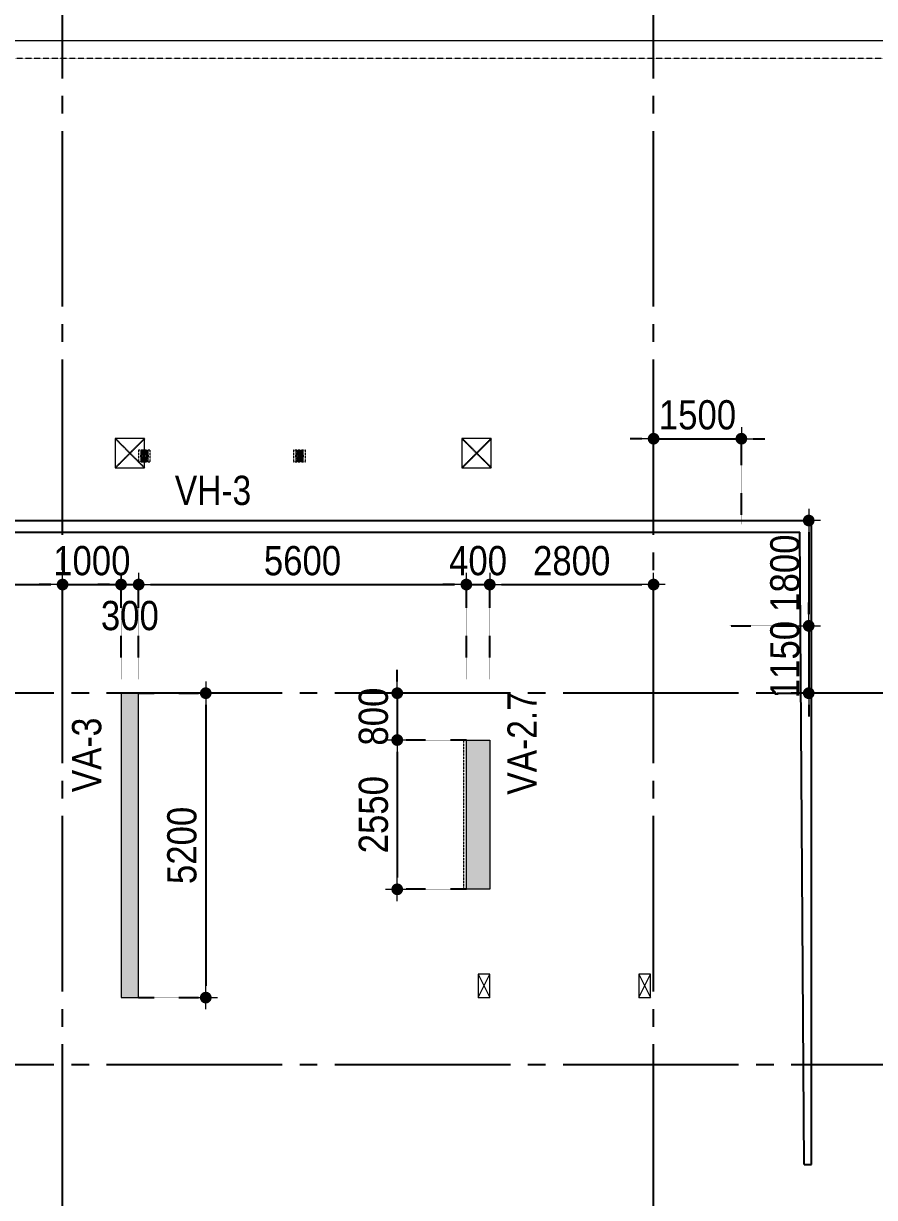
# Model space of a CAD drawing. Header units: millimetres. Extents: x -3973692 to -2843767, y 592734 to 838475.
# Drawn here: x -3504613 to -3490070, y 753616 to 773671 of the extents above; entities that cross this region are included whole.
import ezdxf
from ezdxf.enums import TextEntityAlignment as Align

# ---------------------------------------------------------------- set-up
doc = ezdxf.new("R2010")
doc.units = ezdxf.units.MM
doc.header["$MEASUREMENT"] = 0
doc.header["$PDMODE"] = 3
doc.header["$PDSIZE"] = -20
for name, pattern in [('CHG_XX_Cot_Tang 1$0$CENTER', [20.2, 12.7, -2.5, 2.5, -2.5]), ('CHG_XX_Cot_Tang 1$0$CENTER2', [28.575, 19.05, -3.175, 3.175, -3.175]), ('CHG_XX_Cot_Tang 1$0$HIDDEN', [0.375, 0.25, -0.125]), ('CHG_XX_Cot_Tang 1$0$MB_Luoi truc$0$HTT Hidden 21', [3, 2, -1]), ('CHG_XX_Luoi truc$0$MB_Luoi truc$0$Center101', [13, 10, -1, 1, -1]), ('DIVIDE2', [15.875, 6.35, -3.175, 0, -3.175, 0, -3.175]), ('HIDDEN5', [2.8375, 1.25, -1.5875])]:
    doc.linetypes.add(name, pattern=pattern)
doc.layers.get('0').update_dxf_attribs({"lineweight": 9})
doc.layers.get('Defpoints').update_dxf_attribs({"color": 10, "lineweight": 0})
for name, color, linetype, lineweight in [("'S_General_Dim_1", 1, 'Continuous', 18), ("'S_General_Divide_3 Intermediate", 3, 'DIVIDE2', 40), ("CHG_XX_Cot_Tang 1$0$'S_Steel_Cont_2 Normal", 2, 'Continuous', 25), ("CHG_XX_Cot_Tang 1$0$'S_Steel_Cont_2 Normal_Plate", 150, 'Continuous', 15), ('CHG_XX_Cot_Tang 1$0$Cot thep', 51, 'Continuous', 15), ('CHG_XX_Cot_Tang 1$0$Net thay Tuong', 3, 'Continuous', 20), ('CHG_XX_Cot_Tang 1$0$NS-Pier', 150, 'Continuous', 9), ('CHG_XX_Cot_Tang 1$0$NS-Pier @ 1', 150, 'Continuous', 9), ('CHG_XX_Cot_Tang 1$0$NS-Pier @ 100', 150, 'Continuous', 9), ('CHG_XX_Cot_Tang 1$0$NS-Pier @ 150 VP1', 150, 'Continuous', 9), ('CHG_XX_Cot_Tang 1$0$NS-Pier @ 150 VP2', 150, 'Continuous', 9), ('CHG_XX_Cot_Tang 1$0$NS-Pier @ 150 VP3', 150, 'Continuous', 9), ('CHG_XX_Cot_Tang 1$0$NS-Pier @ 150 VP4', 150, 'Continuous', 9), ('CHG_XX_Cot_Tang 1$0$NS-Pier @ 150 VP5', 150, 'Continuous', 9), ('CHG_XX_Cot_Tang 1$0$NS-Pier @ 150 VP6', 150, 'Continuous', 9), ('CHG_XX_Cot_Tang 1$0$NS-Pier @ 150 VP7', 150, 'Continuous', 9), ('CHG_XX_Cot_Tang 1$0$NS-Pier @ 150 VP8', 150, 'Continuous', 9), ('CHG_XX_Cot_Tang 1$0$NS-Pier @ 150 VP9', 150, 'Continuous', 9), ('CHG_XX_Cot_Tang 1$0$NS-Pier @ 150 VPModel', 150, 'Continuous', 9), ('CHG_XX_Cot_Tang 1$0$NS-Pier @ 200 VP11', 150, 'Continuous', 9), ('CHG_XX_Cot_Tang 1$0$NS-Pier @ 200 VP12', 150, 'Continuous', 9), ('CHG_XX_Cot_Tang 1$0$NS-Pier @ 200 VP13', 150, 'Continuous', 9), ('CHG_XX_Cot_Tang 1$0$NS-Pier @ 200 VP14', 150, 'Continuous', 9), ('CHG_XX_Cot_Tang 1$0$NS-Pier @ 200 VP15', 150, 'Continuous', 9), ('CHG_XX_Cot_Tang 1$0$NS-Pier @ 200 VP16', 150, 'Continuous', 9), ('CHG_XX_Cot_Tang 1$0$NS-Pier @ 200 VP17', 150, 'Continuous', 9), ('CHG_XX_Cot_Tang 1$0$NS-Pier @ 200 VP18', 150, 'Continuous', 9), ('CHG_XX_Cot_Tang 1$0$NS-Pier @ 200 VP19', 150, 'Continuous', 9), ('CHG_XX_Cot_Tang 1$0$NS-Pier @ 200 VP21', 150, 'Continuous', 9), ('CHG_XX_Cot_Tang 1$0$NS-Pier @ 200 VP22', 150, 'Continuous', 9), ('CHG_XX_Cot_Tang 1$0$NS-Pier @ 200 VP23', 150, 'Continuous', 9), ('CHG_XX_Cot_Tang 1$0$NS-Pier @ 200 VP24', 150, 'Continuous', 9), ('CHG_XX_Cot_Tang 1$0$NS-Pier @ 200 VP25', 150, 'Continuous', 9), ('CHG_XX_Cot_Tang 1$0$NS-Pier @ 200 VP26', 150, 'Continuous', 9), ('CHG_XX_Cot_Tang 1$0$NS-Pier @ 200 VP27', 150, 'Continuous', 9), ('CHG_XX_Cot_Tang 1$0$NS-Pier @ 200 VP28', 150, 'Continuous', 9), ('CHG_XX_Cot_Tang 1$0$NS-Pier @ 200 VP30', 150, 'Continuous', 9), ('CHG_XX_Cot_Tang 1$0$NS-Pier @ 200 VP31', 150, 'Continuous', 9), ('CHG_XX_Cot_Tang 1$0$NS-Pier @ 200 VP32', 150, 'Continuous', 9), ('CHG_XX_Cot_Tang 1$0$NS-Pier @ 200 VP33', 150, 'Continuous', 9), ('CHG_XX_Cot_Tang 1$0$NS-Pier @ 200 VP34', 150, 'Continuous', 9), ('CHG_XX_Cot_Tang 1$0$NS-Pier @ 200 VP35', 150, 'Continuous', 9), ('CHG_XX_Cot_Tang 1$0$NS-Pier @ 200 VP36', 150, 'Continuous', 9), ('CHG_XX_Cot_Tang 1$0$NS-Pier @ 200 VP37', 150, 'Continuous', 9), ('CHG_XX_Cot_Tang 1$0$NS-Pier @ 200 VPModel', 150, 'Continuous', 9), ('CHG_XX_Cot_Tang 1$0$NS-Pier @ 350 VP10', 150, 'Continuous', 9), ('CHG_XX_Cot_Tang 1$0$NS-Pier @ 350 VP20', 150, 'Continuous', 9), ('CHG_XX_Cot_Tang 1$0$NS-Pier @ 350 VP29', 150, 'Continuous', 9), ('CHG_XX_Cot_Tang 1$0$NS-Pier @ 350 VPModel', 150, 'Continuous', 9), ('TEXT', 7, 'Continuous', 15)]:
    doc.layers.add(name, color=color, linetype=linetype, lineweight=lineweight)
for name, color, linetype in [("CHG_XX_Cot_Tang 1$0$'S_Concrete_Center_1", 8, 'CHG_XX_Cot_Tang 1$0$CENTER2'), ("CHG_XX_Cot_Tang 1$0$'S_Steel_ Bold", 8, 'Continuous'), ('CHG_XX_Cot_Tang 1$0$cot 500 dung +850', 1, 'Continuous'), ('CHG_XX_Cot_Tang 1$0$Vach VH3', 3, 'Continuous'), ('CHG_XX_Luoi truc$0$Grid', 34, 'Continuous'), ('CHG_XX_Luoi truc$0$Grid Line', 251, 'CHG_XX_Luoi truc$0$MB_Luoi truc$0$Center101')]:
    doc.layers.add(name, color=color, linetype=linetype)
doc.styles.add('arial', font='arial.ttf', dxfattribs={"width": 0.85})
doc.styles.add('CHG_XX_Luoi truc$0$MB_Luoi truc$0$Grid A-F$0$VNI-HelveCB', font='')
doc.styles.add('TTP-HelCon', font='')
doc.styles.get('CHG_XX_Luoi truc$0$MB_Luoi truc$0$Grid A-F$0$VNI-HelveCB').set_extended_font_data('VNI-Helve-Condense', bold=True)
doc.styles.get('TTP-HelCon').set_extended_font_data('VNI-Helve-Condense')
doc.dimstyles.new('200', dxfattribs={"dimscale": 200, "dimtxt": 2.5, "dimasz": 1, "dimexe": 0, "dimexo": 0, "dimgap": 0.75, "dimtad": 1, "dimdec": 0, "dimrnd": 10, "dimzin": 9, "dimdsep": 46, "dimtxsty": 'arial', "dimblk1": 'DIMDOT', "dimblk2": 'DIMDOT', "dimsah": 1, "dimcen": 2, "dimdle": 3, "dimclre": 8, "dimclrt": 2, "dimadec": 0, "dimazin": 0, "dimtfac": 1, "dimtdec": 0, "dimtix": 1, "dimtmove": 2, "dimatfit": 3, "dimldrblk": 'DIMPIJL', "dimfxl": 1, "dimtvp": 1.8, "dimtolj": 1, "dimtzin": 0, "dimarcsym": 0})

# ---------------------------------------------------------------- blocks, each defined once
blk = doc.blocks.new('*U3260')
at = {"layer": 'CHG_XX_Cot_Tang 1$0$NS-Pier @ 1'}
h = blk.add_hatch(color=256, dxfattribs=at)
h.dxf.hatch_style = 1
h.paths.add_polyline_path([(400, 0), (0, 0), (0, -2550), (400, -2550)])
at = {"layer": 'CHG_XX_Cot_Tang 1$0$NS-Pier @ 100'}
h = blk.add_hatch(color=256, dxfattribs=at)
h.dxf.hatch_style = 1
h.paths.add_polyline_path([(400, 0), (0, 0), (0, -2550), (400, -2550)])
at = {"layer": 'CHG_XX_Cot_Tang 1$0$NS-Pier @ 150 VP1'}
h = blk.add_hatch(color=256, dxfattribs=at)
h.dxf.hatch_style = 1
h.paths.add_polyline_path([(400, 0), (0, 0), (0, -2550), (400, -2550)])
at = {"layer": 'CHG_XX_Cot_Tang 1$0$NS-Pier @ 150 VP2'}
h = blk.add_hatch(color=256, dxfattribs=at)
h.dxf.hatch_style = 1
h.paths.add_polyline_path([(400, 0), (0, 0), (0, -2550), (400, -2550)])
at = {"layer": 'CHG_XX_Cot_Tang 1$0$NS-Pier @ 150 VP3'}
h = blk.add_hatch(color=256, dxfattribs=at)
h.dxf.hatch_style = 1
h.paths.add_polyline_path([(400, 0), (0, 0), (0, -2550), (400, -2550)])
at = {"layer": 'CHG_XX_Cot_Tang 1$0$NS-Pier @ 150 VP4'}
h = blk.add_hatch(color=256, dxfattribs=at)
h.dxf.hatch_style = 1
h.paths.add_polyline_path([(400, 0), (0, 0), (0, -2550), (400, -2550)])
at = {"layer": 'CHG_XX_Cot_Tang 1$0$NS-Pier @ 150 VP5'}
h = blk.add_hatch(color=256, dxfattribs=at)
h.dxf.hatch_style = 1
h.paths.add_polyline_path([(400, 0), (0, 0), (0, -2550), (400, -2550)])
at = {"layer": 'CHG_XX_Cot_Tang 1$0$NS-Pier @ 150 VP6'}
h = blk.add_hatch(color=256, dxfattribs=at)
h.dxf.hatch_style = 1
h.paths.add_polyline_path([(400, 0), (0, 0), (0, -2550), (400, -2550)])
at = {"layer": 'CHG_XX_Cot_Tang 1$0$NS-Pier @ 150 VP7'}
h = blk.add_hatch(color=256, dxfattribs=at)
h.dxf.hatch_style = 1
h.paths.add_polyline_path([(400, 0), (0, 0), (0, -2550), (400, -2550)])
at = {"layer": 'CHG_XX_Cot_Tang 1$0$NS-Pier @ 150 VP8'}
h = blk.add_hatch(color=256, dxfattribs=at)
h.dxf.hatch_style = 1
h.paths.add_polyline_path([(400, 0), (0, 0), (0, -2550), (400, -2550)])
at = {"layer": 'CHG_XX_Cot_Tang 1$0$NS-Pier @ 150 VP9'}
h = blk.add_hatch(color=256, dxfattribs=at)
h.dxf.hatch_style = 1
h.paths.add_polyline_path([(400, 0), (0, 0), (0, -2550), (400, -2550)])
at = {"layer": 'CHG_XX_Cot_Tang 1$0$NS-Pier @ 150 VPModel'}
h = blk.add_hatch(color=256, dxfattribs=at)
h.dxf.hatch_style = 1
h.paths.add_polyline_path([(400, 0), (0, 0), (0, -2550), (400, -2550)])
at = {"layer": 'CHG_XX_Cot_Tang 1$0$NS-Pier @ 200 VP11'}
h = blk.add_hatch(color=256, dxfattribs=at)
h.dxf.hatch_style = 1
h.paths.add_polyline_path([(400, 0), (0, 0), (0, -2550), (400, -2550)])
at = {"layer": 'CHG_XX_Cot_Tang 1$0$NS-Pier @ 200 VP12'}
h = blk.add_hatch(color=256, dxfattribs=at)
h.dxf.hatch_style = 1
h.paths.add_polyline_path([(400, 0), (0, 0), (0, -2550), (400, -2550)])
at = {"layer": 'CHG_XX_Cot_Tang 1$0$NS-Pier @ 200 VP13'}
h = blk.add_hatch(color=256, dxfattribs=at)
h.dxf.hatch_style = 1
h.paths.add_polyline_path([(400, 0), (0, 0), (0, -2550), (400, -2550)])
at = {"layer": 'CHG_XX_Cot_Tang 1$0$NS-Pier @ 200 VP14'}
h = blk.add_hatch(color=256, dxfattribs=at)
h.dxf.hatch_style = 1
h.paths.add_polyline_path([(400, 0), (0, 0), (0, -2550), (400, -2550)])
at = {"layer": 'CHG_XX_Cot_Tang 1$0$NS-Pier @ 200 VP15'}
h = blk.add_hatch(color=256, dxfattribs=at)
h.dxf.hatch_style = 1
h.paths.add_polyline_path([(400, 0), (0, 0), (0, -2550), (400, -2550)])
at = {"layer": 'CHG_XX_Cot_Tang 1$0$NS-Pier @ 200 VP16'}
h = blk.add_hatch(color=256, dxfattribs=at)
h.dxf.hatch_style = 1
h.paths.add_polyline_path([(400, 0), (0, 0), (0, -2550), (400, -2550)])
at = {"layer": 'CHG_XX_Cot_Tang 1$0$NS-Pier @ 200 VP17'}
h = blk.add_hatch(color=256, dxfattribs=at)
h.dxf.hatch_style = 1
h.paths.add_polyline_path([(400, 0), (0, 0), (0, -2550), (400, -2550)])
at = {"layer": 'CHG_XX_Cot_Tang 1$0$NS-Pier @ 200 VP18'}
h = blk.add_hatch(color=256, dxfattribs=at)
h.dxf.hatch_style = 1
h.paths.add_polyline_path([(400, 0), (0, 0), (0, -2550), (400, -2550)])
at = {"layer": 'CHG_XX_Cot_Tang 1$0$NS-Pier @ 200 VP19'}
h = blk.add_hatch(color=256, dxfattribs=at)
h.dxf.hatch_style = 1
h.paths.add_polyline_path([(400, 0), (0, 0), (0, -2550), (400, -2550)])
at = {"layer": 'CHG_XX_Cot_Tang 1$0$NS-Pier @ 200 VP21'}
h = blk.add_hatch(color=256, dxfattribs=at)
h.dxf.hatch_style = 1
h.paths.add_polyline_path([(400, 0), (0, 0), (0, -2550), (400, -2550)])
at = {"layer": 'CHG_XX_Cot_Tang 1$0$NS-Pier @ 200 VP22'}
h = blk.add_hatch(color=256, dxfattribs=at)
h.dxf.hatch_style = 1
h.paths.add_polyline_path([(400, 0), (0, 0), (0, -2550), (400, -2550)])
at = {"layer": 'CHG_XX_Cot_Tang 1$0$NS-Pier @ 200 VP23'}
h = blk.add_hatch(color=256, dxfattribs=at)
h.dxf.hatch_style = 1
h.paths.add_polyline_path([(400, 0), (0, 0), (0, -2550), (400, -2550)])
at = {"layer": 'CHG_XX_Cot_Tang 1$0$NS-Pier @ 200 VP24'}
h = blk.add_hatch(color=256, dxfattribs=at)
h.dxf.hatch_style = 1
h.paths.add_polyline_path([(400, 0), (0, 0), (0, -2550), (400, -2550)])
at = {"layer": 'CHG_XX_Cot_Tang 1$0$NS-Pier @ 200 VP25'}
h = blk.add_hatch(color=256, dxfattribs=at)
h.dxf.hatch_style = 1
h.paths.add_polyline_path([(400, 0), (0, 0), (0, -2550), (400, -2550)])
at = {"layer": 'CHG_XX_Cot_Tang 1$0$NS-Pier @ 200 VP26'}
h = blk.add_hatch(color=256, dxfattribs=at)
h.dxf.hatch_style = 1
h.paths.add_polyline_path([(400, 0), (0, 0), (0, -2550), (400, -2550)])
at = {"layer": 'CHG_XX_Cot_Tang 1$0$NS-Pier @ 200 VP27'}
h = blk.add_hatch(color=256, dxfattribs=at)
h.dxf.hatch_style = 1
h.paths.add_polyline_path([(400, 0), (0, 0), (0, -2550), (400, -2550)])
at = {"layer": 'CHG_XX_Cot_Tang 1$0$NS-Pier @ 200 VP28'}
h = blk.add_hatch(color=256, dxfattribs=at)
h.dxf.hatch_style = 1
h.paths.add_polyline_path([(400, 0), (0, 0), (0, -2550), (400, -2550)])
at = {"layer": 'CHG_XX_Cot_Tang 1$0$NS-Pier @ 200 VP30'}
h = blk.add_hatch(color=256, dxfattribs=at)
h.dxf.hatch_style = 1
h.paths.add_polyline_path([(400, 0), (0, 0), (0, -2550), (400, -2550)])
at = {"layer": 'CHG_XX_Cot_Tang 1$0$NS-Pier @ 200 VP31'}
h = blk.add_hatch(color=256, dxfattribs=at)
h.dxf.hatch_style = 1
h.paths.add_polyline_path([(400, 0), (0, 0), (0, -2550), (400, -2550)])
at = {"layer": 'CHG_XX_Cot_Tang 1$0$NS-Pier @ 200 VP32'}
h = blk.add_hatch(color=256, dxfattribs=at)
h.dxf.hatch_style = 1
h.paths.add_polyline_path([(400, 0), (0, 0), (0, -2550), (400, -2550)])
at = {"layer": 'CHG_XX_Cot_Tang 1$0$NS-Pier @ 200 VP33'}
h = blk.add_hatch(color=256, dxfattribs=at)
h.dxf.hatch_style = 1
h.paths.add_polyline_path([(400, 0), (0, 0), (0, -2550), (400, -2550)])
at = {"layer": 'CHG_XX_Cot_Tang 1$0$NS-Pier @ 200 VP34'}
h = blk.add_hatch(color=256, dxfattribs=at)
h.dxf.hatch_style = 1
h.paths.add_polyline_path([(400, 0), (0, 0), (0, -2550), (400, -2550)])
at = {"layer": 'CHG_XX_Cot_Tang 1$0$NS-Pier @ 200 VP35'}
h = blk.add_hatch(color=256, dxfattribs=at)
h.dxf.hatch_style = 1
h.paths.add_polyline_path([(400, 0), (0, 0), (0, -2550), (400, -2550)])
at = {"layer": 'CHG_XX_Cot_Tang 1$0$NS-Pier @ 200 VP36'}
h = blk.add_hatch(color=256, dxfattribs=at)
h.dxf.hatch_style = 1
h.paths.add_polyline_path([(400, 0), (0, 0), (0, -2550), (400, -2550)])
at = {"layer": 'CHG_XX_Cot_Tang 1$0$NS-Pier @ 200 VP37'}
h = blk.add_hatch(color=256, dxfattribs=at)
h.dxf.hatch_style = 1
h.paths.add_polyline_path([(400, 0), (0, 0), (0, -2550), (400, -2550)])
at = {"layer": 'CHG_XX_Cot_Tang 1$0$NS-Pier @ 200 VPModel'}
h = blk.add_hatch(color=256, dxfattribs=at)
h.dxf.hatch_style = 1
h.paths.add_polyline_path([(400, 0), (0, 0), (0, -2550), (400, -2550)])
at = {"layer": 'CHG_XX_Cot_Tang 1$0$NS-Pier @ 350 VP10'}
h = blk.add_hatch(color=256, dxfattribs=at)
h.dxf.hatch_style = 1
h.paths.add_polyline_path([(400, 0), (0, 0), (0, -2550), (400, -2550)])
at = {"layer": 'CHG_XX_Cot_Tang 1$0$NS-Pier @ 350 VP20'}
h = blk.add_hatch(color=256, dxfattribs=at)
h.dxf.hatch_style = 1
h.paths.add_polyline_path([(400, 0), (0, 0), (0, -2550), (400, -2550)])
at = {"layer": 'CHG_XX_Cot_Tang 1$0$NS-Pier @ 350 VP29'}
h = blk.add_hatch(color=256, dxfattribs=at)
h.dxf.hatch_style = 1
h.paths.add_polyline_path([(400, 0), (0, 0), (0, -2550), (400, -2550)])
at = {"layer": 'CHG_XX_Cot_Tang 1$0$NS-Pier @ 350 VPModel'}
h = blk.add_hatch(color=256, dxfattribs=at)
h.dxf.hatch_style = 1
h.paths.add_polyline_path([(400, 0), (0, 0), (0, -2550), (400, -2550)])
blk = doc.blocks.new('CHG_XX_Cot_Tang 1$0$Block A_C450x2250')
at = {"layer": 'CHG_XX_Cot_Tang 1$0$NS-Pier', "color": 9, "linetype": 'CHG_XX_Cot_Tang 1$0$MB_Luoi truc$0$HTT Hidden 21'}
blk.add_lwpolyline([(0, 0), (-50, 0), (-50, -2550), (0, -2550)], dxfattribs=at)
at = {"layer": 'CHG_XX_Cot_Tang 1$0$NS-Pier'}
blk.add_lwpolyline([(400, -2550), (0, -2550), (0, 0), (400, 0)], close=True, dxfattribs=at)
blk.add_blockref('*U3260', (0, 0), dxfattribs=at)
blk = doc.blocks.new('CHG_XX_Cot_Tang 1$0$Block A_C5200x300')
at = {"layer": 'CHG_XX_Cot_Tang 1$0$NS-Pier'}
h = blk.add_hatch(color=13, dxfattribs=at)
h.dxf.hatch_style = 1
h.paths.add_polyline_path([(300, 0), (0, 0), (0, -5200), (300, -5200)])
blk.add_lwpolyline([(300, 0), (0, 0), (0, -5200), (300, -5200)], close=True, dxfattribs=at)
blk = doc.blocks.new('CHG_XX_Cot_Tang 1$0$500x500')
at = {"color": 1, "linetype": 'CHG_XX_Cot_Tang 1$0$MB_Luoi truc$0$HTT Hidden 21'}
for p, q in [((250, 250), (-250, -250)), ((-250, 250), (250, -250))]:
    blk.add_line(p, q, dxfattribs=at)
at = {"layer": 'CHG_XX_Cot_Tang 1$0$NS-Pier', "color": 1}
blk.add_lwpolyline([(250, -250), (250, 250), (-250, 250), (-250, -250)], close=True, dxfattribs=at)
blk = doc.blocks.new('*U2973')
at = {"layer": "CHG_XX_Cot_Tang 1$0$'S_Steel_ Bold", "linetype": 'CHG_XX_Cot_Tang 1$0$CENTER', "ltscale": 0.05}
for p, q in [((-13, 0), (13, 0)), ((0, 13), (0, -13))]:
    blk.add_line(p, q, dxfattribs=at)
at = {"layer": "CHG_XX_Cot_Tang 1$0$'S_Steel_ Bold", "color": 1}
blk.add_circle((0, 0), 7, dxfattribs=at)
blk = doc.blocks.new('CHG_XX_Cot_Tang 1$0$A$C42BB3C5E')
at = {"color": 8, "linetype": 'CHG_XX_Cot_Tang 1$0$MB_Luoi truc$0$HTT Hidden 21'}
blk.add_lwpolyline([(-75, -113), (125, -113), (125, 87), (-75, 87)], close=True, dxfattribs=at)
at = {"layer": "CHG_XX_Cot_Tang 1$0$'S_Concrete_Center_1"}
for p, q in [((25, 63), (25, -88)), ((125, -13), (-83, -13))]:
    blk.add_line(p, q, dxfattribs=at)
at = {"layer": "CHG_XX_Cot_Tang 1$0$'S_Steel_Cont_2 Normal"}
blk.add_lwpolyline([(-37, -15, 0.414214), (-43, -21), (-43, -50), (-50, -50), (-50, 25), (-43, 25), (-43, -4, 0.414214), (-37, -10), (87, -10, 0.414214), (93, -4), (93, 25), (100, 25), (100, -50), (93, -50), (93, -21, 0.414214), (87, -15)], format="xyb", close=True, dxfattribs=at)
at = {"layer": "CHG_XX_Cot_Tang 1$0$'S_Steel_Cont_2 Normal_Plate"}
blk.add_lwpolyline([(115, 45), (115, -70), (-65, -70), (-65, 45)], close=True, dxfattribs=at)
at = {"layer": "CHG_XX_Cot_Tang 1$0$'S_Steel_ Bold"}
for p in [(-10, 20), (60, 20)]:
    blk.add_blockref('*U2973', p, dxfattribs=at)
at = {"layer": "CHG_XX_Cot_Tang 1$0$'S_Steel_ Bold", "xscale": -1, "rotation": 180}
for p in [(-10, -45), (60, -45)]:
    blk.add_blockref('*U2973', p, dxfattribs=at)
blk = doc.blocks.new('CHG_XX_Cot_Tang 1$0$net pergola')
at = {"layer": 'CHG_XX_Cot_Tang 1$0$Net thay Tuong', "rotation": 270}
for p in [(11544, 104825), (14194, 104825)]:
    blk.add_blockref('CHG_XX_Cot_Tang 1$0$A$C42BB3C5E', p, dxfattribs=at)
blk = doc.blocks.new('*U2841')
at = {"layer": 'CHG_XX_Luoi truc$0$Grid Line'}
blk.add_line((0, 0), (0, 608), dxfattribs=at)
at = {"layer": 'CHG_XX_Luoi truc$0$Grid', "lineweight": -2, "style": 'CHG_XX_Luoi truc$0$MB_Luoi truc$0$Grid A-F$0$VNI-HelveCB'}
for tag, p in [('GRIDSUB', (0, 617)), ('GRID', (0, -9))]:
    blk.add_attdef(tag, text='', height=5, dxfattribs=at).set_placement(p, align=Align.MIDDLE)
blk = doc.blocks.new('*U2843')
at = {"layer": 'CHG_XX_Luoi truc$0$Grid Line'}
blk.add_line((0, 0), (0, 438), dxfattribs=at)
at = {"layer": 'CHG_XX_Luoi truc$0$Grid', "lineweight": -2, "style": 'CHG_XX_Luoi truc$0$MB_Luoi truc$0$Grid A-F$0$VNI-HelveCB'}
for tag, p in [('GRIDSUB', (0, 447)), ('GRID', (0, -9))]:
    blk.add_attdef(tag, text='', height=5, dxfattribs=at).set_placement(p, align=Align.MIDDLE)
blk = doc.blocks.new('CHG_XX_Luoi truc')
at = {"layer": 'CHG_XX_Luoi truc$0$Grid', "xscale": 300, "yscale": 300, "zscale": 300}
for p in [(44550, -12747), (54650, -12747)]:
    blk.add_blockref('*U2841', p, dxfattribs=at)
at = {"layer": 'CHG_XX_Luoi truc$0$Grid', "xscale": 300.0000000000013, "yscale": 300.0000000000013, "zscale": 300.0000000000013, "rotation": 90}
for p in [(110703, 152250), (110703, 145900)]:
    blk.add_blockref('*U2843', p, dxfattribs=at)
blk = doc.blocks.new('CHG_XX_Cot_Tang 1')
at = {"layer": 'CHG_XX_Cot_Tang 1$0$NS-Pier'}
for p, q in [((51650, 147450), (51850, 147050)), ((51650, 147050), (51850, 147450)), ((54400, 147450), (54600, 147050)), ((54400, 147050), (54600, 147450))]:
    blk.add_line(p, q, dxfattribs=at)
at = {"layer": 'CHG_XX_Cot_Tang 1$0$NS-Pier', "linetype": 'Continuous', "ltscale": 5}
blk.add_lwpolyline([(-300, 85450), (-10900, 85450), (-10900, 163400), (99639.2, 163400), (106050, 158254.3), (106050, -6022), (103575.5, -9000), (32350, -9000), (32350, 84050), (-300, 84050)], close=True, dxfattribs=at)
at = {"layer": 'CHG_XX_Cot_Tang 1$0$NS-Pier', "linetype": 'CHG_XX_Cot_Tang 1$0$HIDDEN', "ltscale": 5}
blk.add_lwpolyline([(32650, 84350), (0, 84350), (0, 85750), (-10600, 85750), (-10600, 163100), (99533.7, 163100), (105750, 158110.4), (105750, -5913.6), (103434.7, -8700), (32650, -8700), (32650, 84350), (32650, -8700), (103404.7, -8700)], dxfattribs=at)
at = {"layer": 'CHG_XX_Cot_Tang 1$0$NS-Pier'}
for points in [[(51650, 147050), (51850, 147050), (51850, 147450), (51650, 147450)], [(54400, 147050), (54600, 147050), (54600, 147450), (54400, 147450)]]:
    blk.add_lwpolyline(points, close=True, dxfattribs=at)
at = {"layer": 'CHG_XX_Cot_Tang 1$0$Vach VH3'}
for p, q in [((0, 155200.1), (57350, 155200.1)), ((57350.7, 144200), (57350, 155200.1)), ((199.6, 155000.1), (57150, 155000.1)), ((57225.7, 144200), (57150, 155000.1)), ((57225.7, 144200), (57350.7, 144200))]:
    blk.add_line(p, q, dxfattribs=at)
at = {"layer": 'CHG_XX_Cot_Tang 1$0$cot 500 dung +850'}
for p in [(45700, 156350), (51625, 156350)]:
    blk.add_blockref('CHG_XX_Cot_Tang 1$0$500x500', p, dxfattribs=at)
at = {"layer": 'CHG_XX_Cot_Tang 1$0$Cot thep'}
blk.add_blockref('CHG_XX_Cot_Tang 1$0$net pergola', (34418.2, 51500), dxfattribs=at)
at = {"layer": 'CHG_XX_Cot_Tang 1$0$NS-Pier'}
for name, p in [('CHG_XX_Luoi truc', (0, 0)), ('CHG_XX_Cot_Tang 1$0$Block A_C5200x300', (45550, 152250)), ('CHG_XX_Cot_Tang 1$0$Block A_C450x2250', (51450, 151450))]:
    blk.add_blockref(name, p, dxfattribs=at)
blk = doc.blocks.new('DIMDOT')
for p, q in [((1, 0), (-1, 0)), ((0, -1), (0, 1))]:
    blk.add_line(p, q)
at = {"const_width": 0.5}
blk.add_lwpolyline([(-0.25, 0, 1), (0.25, 0, 1)], format="xyb", close=True, dxfattribs=at)
blk = doc.blocks.new('*D97')
at = {"layer": "'S_General_Dim_1", "color": 8, "linetype": 'HIDDEN5', "lineweight": -2, "transparency": 16777216}
for p, q in [((-3507545, 762472), (-3507545, 764087)), ((-3503945, 762472), (-3503945, 764087))]:
    blk.add_line(p, q, dxfattribs=at)
at = {"layer": "'S_General_Dim_1", "color": 0, "lineweight": -2, "transparency": 16777216}
blk.add_line((-3507345, 764087), (-3504145, 764087), dxfattribs=at)
at = {"layer": 'Defpoints', "color": 0, "transparency": 16777216}
for p in [(-3503945, 764087), (-3507545, 762472), (-3503945, 762472)]:
    blk.add_point(p, dxfattribs=at)
at = {"layer": "'S_General_Dim_1", "color": 0, "lineweight": -2, "transparency": 16777216, "xscale": 200, "yscale": 200, "zscale": 200, "rotation": 180}
blk.add_blockref('DIMDOT', (-3507545, 764087), dxfattribs=at)
at = {"layer": "'S_General_Dim_1", "color": 0, "lineweight": -2, "transparency": 16777216, "xscale": 200, "yscale": 200, "zscale": 200}
blk.add_blockref('DIMDOT', (-3503945, 764087), dxfattribs=at)
at = {"layer": "'S_General_Dim_1", "color": 2, "transparency": 16777216, "insert": (-3505745, 764492), "char_height": 500, "attachment_point": 5, "style": 'arial'}
blk.add_mtext('\\A1;3600', dxfattribs=at)
blk = doc.blocks.new('DIMPIJL')
at = {"linetype": 'ByBlock'}
blk.add_solid([(-2.5, 0.42), (-2.5, -0.42), (0, 0)], dxfattribs=at)
blk = doc.blocks.new('*D98')
at = {"layer": "'S_General_Dim_1", "color": 0, "lineweight": -2, "transparency": 16777216}
for p, q in [((-3504145, 764087), (-3504345, 764087)), ((-3503945, 764087), (-3502945, 764087)), ((-3502745, 764087), (-3502545, 764087))]:
    blk.add_line(p, q, dxfattribs=at)
at = {"layer": "'S_General_Dim_1", "color": 8, "linetype": 'HIDDEN5', "lineweight": -2, "transparency": 16777216}
for p, q in [((-3503945, 762472), (-3503945, 764087)), ((-3502945, 762472), (-3502945, 764087))]:
    blk.add_line(p, q, dxfattribs=at)
at = {"layer": 'Defpoints', "color": 0, "transparency": 16777216}
for p in [(-3502945, 764087), (-3503945, 762472), (-3502945, 762472)]:
    blk.add_point(p, dxfattribs=at)
at = {"layer": "'S_General_Dim_1", "color": 0, "lineweight": -2, "transparency": 16777216, "xscale": 200, "yscale": 200, "zscale": 200}
blk.add_blockref('DIMDOT', (-3503945, 764087), dxfattribs=at)
at = {"layer": "'S_General_Dim_1", "color": 0, "lineweight": -2, "transparency": 16777216, "xscale": 200, "yscale": 200, "zscale": 200, "rotation": 180}
blk.add_blockref('DIMDOT', (-3502945, 764087), dxfattribs=at)
at = {"layer": "'S_General_Dim_1", "color": 2, "transparency": 16777216, "insert": (-3503445, 764492), "char_height": 500, "attachment_point": 5, "style": 'arial'}
blk.add_mtext('\\A1;1000', dxfattribs=at)
blk = doc.blocks.new('*D99')
at = {"layer": "'S_General_Dim_1", "color": 0, "lineweight": -2, "transparency": 16777216}
for p, q in [((-3503145, 764087), (-3503345, 764087)), ((-3502945, 764087), (-3502645, 764087)), ((-3502445, 764087), (-3502245, 764087))]:
    blk.add_line(p, q, dxfattribs=at)
at = {"layer": "'S_General_Dim_1", "color": 8, "linetype": 'HIDDEN5', "lineweight": -2, "transparency": 16777216}
for p, q in [((-3502945, 762472), (-3502945, 764087)), ((-3502645, 762472), (-3502645, 764087))]:
    blk.add_line(p, q, dxfattribs=at)
at = {"layer": 'Defpoints', "color": 0, "transparency": 16777216}
for p in [(-3502645, 764087), (-3502945, 762472), (-3502645, 762472)]:
    blk.add_point(p, dxfattribs=at)
at = {"layer": "'S_General_Dim_1", "color": 0, "lineweight": -2, "transparency": 16777216, "xscale": 200, "yscale": 200, "zscale": 200}
blk.add_blockref('DIMDOT', (-3502945, 764087), dxfattribs=at)
at = {"layer": "'S_General_Dim_1", "color": 0, "lineweight": -2, "transparency": 16777216, "xscale": 200, "yscale": 200, "zscale": 200, "rotation": 180}
blk.add_blockref('DIMDOT', (-3502645, 764087), dxfattribs=at)
at = {"layer": "'S_General_Dim_1", "color": 2, "transparency": 16777216, "insert": (-3502795, 763554), "char_height": 500, "attachment_point": 5, "style": 'arial'}
blk.add_mtext('\\A1;300', dxfattribs=at)
blk = doc.blocks.new('*D100')
at = {"layer": "'S_General_Dim_1", "color": 8, "linetype": 'HIDDEN5', "lineweight": -2, "transparency": 16777216}
for p, q in [((-3502645, 762472), (-3502645, 764087)), ((-3497045, 762472), (-3497045, 764087))]:
    blk.add_line(p, q, dxfattribs=at)
at = {"layer": "'S_General_Dim_1", "color": 0, "lineweight": -2, "transparency": 16777216}
blk.add_line((-3502445, 764087), (-3497245, 764087), dxfattribs=at)
at = {"layer": 'Defpoints', "color": 0, "transparency": 16777216}
for p in [(-3497045, 764087), (-3502645, 762472), (-3497045, 762472)]:
    blk.add_point(p, dxfattribs=at)
at = {"layer": "'S_General_Dim_1", "color": 0, "lineweight": -2, "transparency": 16777216, "xscale": 200, "yscale": 200, "zscale": 200, "rotation": 180}
blk.add_blockref('DIMDOT', (-3502645, 764087), dxfattribs=at)
at = {"layer": "'S_General_Dim_1", "color": 0, "lineweight": -2, "transparency": 16777216, "xscale": 200, "yscale": 200, "zscale": 200}
blk.add_blockref('DIMDOT', (-3497045, 764087), dxfattribs=at)
at = {"layer": "'S_General_Dim_1", "color": 2, "transparency": 16777216, "insert": (-3499845, 764492), "char_height": 500, "attachment_point": 5, "style": 'arial'}
blk.add_mtext('\\A1;5600', dxfattribs=at)
blk = doc.blocks.new('*D101')
at = {"layer": "'S_General_Dim_1", "color": 0, "lineweight": -2, "transparency": 16777216}
for p, q in [((-3497245, 764087), (-3497445, 764087)), ((-3497045, 764087), (-3496645, 764087)), ((-3496445, 764087), (-3496245, 764087))]:
    blk.add_line(p, q, dxfattribs=at)
at = {"layer": "'S_General_Dim_1", "color": 8, "linetype": 'HIDDEN5', "lineweight": -2, "transparency": 16777216}
for p, q in [((-3497045, 762472), (-3497045, 764087)), ((-3496645, 762472), (-3496645, 764087))]:
    blk.add_line(p, q, dxfattribs=at)
at = {"layer": 'Defpoints', "color": 0, "transparency": 16777216}
for p in [(-3496645, 764087), (-3497045, 762472), (-3496645, 762472)]:
    blk.add_point(p, dxfattribs=at)
at = {"layer": "'S_General_Dim_1", "color": 0, "lineweight": -2, "transparency": 16777216, "xscale": 200, "yscale": 200, "zscale": 200}
blk.add_blockref('DIMDOT', (-3497045, 764087), dxfattribs=at)
at = {"layer": "'S_General_Dim_1", "color": 0, "lineweight": -2, "transparency": 16777216, "xscale": 200, "yscale": 200, "zscale": 200, "rotation": 180}
blk.add_blockref('DIMDOT', (-3496645, 764087), dxfattribs=at)
at = {"layer": "'S_General_Dim_1", "color": 2, "transparency": 16777216, "insert": (-3496845, 764492), "char_height": 500, "attachment_point": 5, "style": 'arial'}
blk.add_mtext('\\A1;400', dxfattribs=at)
blk = doc.blocks.new('*D102')
at = {"layer": "'S_General_Dim_1", "color": 8, "linetype": 'HIDDEN5', "lineweight": -2, "transparency": 16777216}
for p, q in [((-3496645, 762472), (-3496645, 764087)), ((-3493845, 762472), (-3493845, 764087))]:
    blk.add_line(p, q, dxfattribs=at)
at = {"layer": "'S_General_Dim_1", "color": 0, "lineweight": -2, "transparency": 16777216}
blk.add_line((-3496445, 764087), (-3494045, 764087), dxfattribs=at)
at = {"layer": 'Defpoints', "color": 0, "transparency": 16777216}
for p in [(-3493845, 764087), (-3496645, 762472), (-3493845, 762472)]:
    blk.add_point(p, dxfattribs=at)
at = {"layer": "'S_General_Dim_1", "color": 0, "lineweight": -2, "transparency": 16777216, "xscale": 200, "yscale": 200, "zscale": 200, "rotation": 180}
blk.add_blockref('DIMDOT', (-3496645, 764087), dxfattribs=at)
at = {"layer": "'S_General_Dim_1", "color": 0, "lineweight": -2, "transparency": 16777216, "xscale": 200, "yscale": 200, "zscale": 200}
blk.add_blockref('DIMDOT', (-3493845, 764087), dxfattribs=at)
at = {"layer": "'S_General_Dim_1", "color": 2, "transparency": 16777216, "insert": (-3495245, 764492), "char_height": 500, "attachment_point": 5, "style": 'arial'}
blk.add_mtext('\\A1;2800', dxfattribs=at)
blk = doc.blocks.new('*D104')
at = {"layer": "'S_General_Dim_1", "color": 8, "linetype": 'HIDDEN5', "lineweight": -2, "transparency": 16777216}
for p, q in [((-3502645, 762231), (-3501498, 762231)), ((-3502645, 757031), (-3501498, 757031))]:
    blk.add_line(p, q, dxfattribs=at)
at = {"layer": "'S_General_Dim_1", "color": 0, "lineweight": -2, "transparency": 16777216}
blk.add_line((-3501498, 762031), (-3501498, 757231), dxfattribs=at)
at = {"layer": 'Defpoints', "color": 0, "transparency": 16777216}
for p in [(-3502645, 762231), (-3502645, 757031), (-3501498, 757031)]:
    blk.add_point(p, dxfattribs=at)
at = {"layer": "'S_General_Dim_1", "color": 0, "lineweight": -2, "transparency": 16777216, "xscale": 200, "yscale": 200, "zscale": 200}
for p, rotation in [((-3501498, 762231), 90), ((-3501498, 757031), 270)]:
    blk.add_blockref('DIMDOT', p, dxfattribs=dict(at, rotation=rotation))
at = {"layer": "'S_General_Dim_1", "color": 2, "transparency": 16777216, "insert": (-3501904, 759631), "char_height": 500, "attachment_point": 5, "rotation": 90, "style": 'arial'}
blk.add_mtext('\\A1;5200', dxfattribs=at)
blk = doc.blocks.new('*D109')
at = {"layer": "'S_General_Dim_1", "color": 0, "lineweight": -2, "transparency": 16777216}
for p, q in [((-3498226, 762431), (-3498226, 762631)), ((-3498226, 762231), (-3498226, 761431)), ((-3498226, 761231), (-3498226, 761031))]:
    blk.add_line(p, q, dxfattribs=at)
at = {"layer": "'S_General_Dim_1", "color": 8, "linetype": 'HIDDEN5', "lineweight": -2, "transparency": 16777216}
for p, q in [((-3497257, 762231), (-3498226, 762231)), ((-3497045, 761431), (-3498226, 761431))]:
    blk.add_line(p, q, dxfattribs=at)
at = {"layer": 'Defpoints', "color": 0, "transparency": 16777216}
for p in [(-3497257, 762231), (-3498226, 761431), (-3497045, 761431)]:
    blk.add_point(p, dxfattribs=at)
at = {"layer": "'S_General_Dim_1", "color": 0, "lineweight": -2, "transparency": 16777216, "xscale": 200, "yscale": 200, "zscale": 200}
for p, rotation in [((-3498226, 762231), 270), ((-3498226, 761431), 90)]:
    blk.add_blockref('DIMDOT', p, dxfattribs=dict(at, rotation=rotation))
at = {"layer": "'S_General_Dim_1", "color": 2, "transparency": 16777216, "insert": (-3498631, 761831), "char_height": 500, "attachment_point": 5, "rotation": 90, "style": 'arial'}
blk.add_mtext('\\A1;800', dxfattribs=at)
blk = doc.blocks.new('*D110')
at = {"layer": "'S_General_Dim_1", "color": 8, "linetype": 'HIDDEN5', "lineweight": -2, "transparency": 16777216}
for p, q in [((-3497045, 761431), (-3498226, 761431)), ((-3497045, 758881), (-3498226, 758881))]:
    blk.add_line(p, q, dxfattribs=at)
at = {"layer": "'S_General_Dim_1", "color": 0, "lineweight": -2, "transparency": 16777216}
blk.add_line((-3498226, 761231), (-3498226, 759081), dxfattribs=at)
at = {"layer": 'Defpoints', "color": 0, "transparency": 16777216}
for p in [(-3497045, 761431), (-3498226, 758881), (-3497045, 758881)]:
    blk.add_point(p, dxfattribs=at)
at = {"layer": "'S_General_Dim_1", "color": 0, "lineweight": -2, "transparency": 16777216, "xscale": 200, "yscale": 200, "zscale": 200}
for p, rotation in [((-3498226, 761431), 90), ((-3498226, 758881), 270)]:
    blk.add_blockref('DIMDOT', p, dxfattribs=dict(at, rotation=rotation))
at = {"layer": "'S_General_Dim_1", "color": 2, "transparency": 16777216, "insert": (-3498631, 760156), "char_height": 500, "attachment_point": 5, "rotation": 90, "style": 'arial'}
blk.add_mtext('\\A1;2550', dxfattribs=at)
blk = doc.blocks.new('a')
at = {"layer": 'TEXT', "color": 3, "style": 'TTP-HelCon'}
for s, p in [('VA-2.7', (52653, -1733)), ('VA-3', (45211, -1691))]:
    blk.add_text(s, height=500, rotation=90, dxfattribs=at).set_placement(p)
blk = doc.blocks.new('*D2367')
at = {"layer": "'S_General_Dim_1", "color": 0, "lineweight": -2, "transparency": 16777216}
for p, q in [((-3494045, 766578), (-3494245, 766578)), ((-3493845, 766578), (-3492345, 766578)), ((-3492145, 766578), (-3491945, 766578))]:
    blk.add_line(p, q, dxfattribs=at)
at = {"layer": "'S_General_Dim_1", "color": 8, "linetype": 'HIDDEN5', "lineweight": -2, "transparency": 16777216}
for p, q in [((-3493845, 765119), (-3493845, 766578)), ((-3492345, 765119), (-3492345, 766578))]:
    blk.add_line(p, q, dxfattribs=at)
at = {"layer": 'Defpoints', "color": 0, "transparency": 16777216}
for p in [(-3492345, 766578), (-3493845, 765119), (-3492345, 765119)]:
    blk.add_point(p, dxfattribs=at)
at = {"layer": "'S_General_Dim_1", "color": 0, "lineweight": -2, "transparency": 16777216, "xscale": 200, "yscale": 200, "zscale": 200}
blk.add_blockref('DIMDOT', (-3493845, 766578), dxfattribs=at)
at = {"layer": "'S_General_Dim_1", "color": 0, "lineweight": -2, "transparency": 16777216, "xscale": 200, "yscale": 200, "zscale": 200, "rotation": 180}
blk.add_blockref('DIMDOT', (-3492345, 766578), dxfattribs=at)
at = {"layer": "'S_General_Dim_1", "color": 2, "transparency": 16777216, "insert": (-3493095, 766983), "char_height": 500, "attachment_point": 5, "style": 'arial'}
blk.add_mtext('\\A1;1500', dxfattribs=at)
blk = doc.blocks.new('*D2368')
at = {"layer": "'S_General_Dim_1", "color": 8, "linetype": 'HIDDEN5', "lineweight": -2, "transparency": 16777216}
for p, q in [((-3493845, 765181), (-3491194, 765181)), ((-3492545, 763381), (-3491194, 763381))]:
    blk.add_line(p, q, dxfattribs=at)
at = {"layer": "'S_General_Dim_1", "color": 0, "lineweight": -2, "transparency": 16777216}
blk.add_line((-3491194, 764981), (-3491194, 763581), dxfattribs=at)
at = {"layer": 'Defpoints', "color": 0, "transparency": 16777216}
for p in [(-3493845, 765181), (-3492545, 763381), (-3491194, 763381)]:
    blk.add_point(p, dxfattribs=at)
at = {"layer": "'S_General_Dim_1", "color": 0, "lineweight": -2, "transparency": 16777216, "xscale": 200, "yscale": 200, "zscale": 200}
for p, rotation in [((-3491194, 765181), 90), ((-3491194, 763381), 270)]:
    blk.add_blockref('DIMDOT', p, dxfattribs=dict(at, rotation=rotation))
at = {"layer": "'S_General_Dim_1", "color": 2, "transparency": 16777216, "insert": (-3491599, 764281), "char_height": 500, "attachment_point": 5, "rotation": 90, "style": 'arial'}
blk.add_mtext('\\A1;1800', dxfattribs=at)
blk = doc.blocks.new('*D2497')
at = {"layer": "'S_General_Dim_1", "color": 0, "lineweight": -2, "transparency": 16777216}
for p, q in [((-3491194, 763581), (-3491194, 763781)), ((-3491194, 763381), (-3491194, 762231)), ((-3491194, 762031), (-3491194, 761831))]:
    blk.add_line(p, q, dxfattribs=at)
at = {"layer": "'S_General_Dim_1", "color": 8, "linetype": 'HIDDEN5', "lineweight": -2, "transparency": 16777216}
for p, q in [((-3492545, 763381), (-3491194, 763381)), ((-3491932, 762231), (-3491194, 762231))]:
    blk.add_line(p, q, dxfattribs=at)
at = {"layer": 'Defpoints', "color": 0, "transparency": 16777216}
for p in [(-3492545, 763381), (-3491932, 762231), (-3491194, 762231)]:
    blk.add_point(p, dxfattribs=at)
at = {"layer": "'S_General_Dim_1", "color": 0, "lineweight": -2, "transparency": 16777216, "xscale": 200, "yscale": 200, "zscale": 200}
for p, rotation in [((-3491194, 763381), 270), ((-3491194, 762231), 90)]:
    blk.add_blockref('DIMDOT', p, dxfattribs=dict(at, rotation=rotation))
at = {"layer": "'S_General_Dim_1", "color": 2, "transparency": 16777216, "insert": (-3491599, 762806), "char_height": 500, "attachment_point": 5, "rotation": 90, "style": 'arial'}
blk.add_mtext('\\A1;1150', dxfattribs=at)

msp = doc.modelspace()

# ---------------------------------------------------------------- block references
at = {"layer": "'S_General_Divide_3 Intermediate"}
msp.add_blockref('CHG_XX_Cot_Tang 1', (-3548495.2, 609981), dxfattribs=at)
at = {"layer": 'TEXT'}
msp.add_blockref('a', (-3548495.2, 762231), dxfattribs=at)

# ---------------------------------------------------------------- texts
at = {"layer": 'TEXT', "color": 3, "style": 'TTP-HelCon'}
msp.add_text('VH-3', height=500, dxfattribs=at).set_placement((-3502026.3, 765446))

# ---------------------------------------------------------------- dimensions: what is measured, and where the dimension line sits
at = {"layer": "'S_General_Dim_1"}
dim = msp.add_linear_dim(base=(-3492345.2, 766578.1), p1=(-3493845.2, 765119.5), p2=(-3492345.2, 765119.5), dimstyle='200', override={"dimrnd": 10}, dxfattribs=at)
dim.commit()
dim.dimension.update_dxf_attribs({"geometry": '*D2367', "text_midpoint": (-3493095.2, 766983.4)})
dim = msp.add_linear_dim(base=(-3491193.9, 763381), p1=(-3493845.2, 765181.1), p2=(-3492545.2, 763381), angle=90, dimstyle='200', override={"dimrnd": 10}, dxfattribs=at)
dim.commit()
dim.dimension.update_dxf_attribs({"geometry": '*D2368', "text_midpoint": (-3491599.2, 764281.1)})
for base, p1, p2, picture, middle in [((-3503945.2, 764086.6), (-3507545.2, 762472.1), (-3503945.2, 762472.1), '*D97', (-3505745.2, 764492)), ((-3502945.2, 764086.6), (-3503945.2, 762472.1), (-3502945.2, 762472.1), '*D98', (-3503445.2, 764491.9)), ((-3497045.2, 764086.6), (-3502645.2, 762472.1), (-3497045.2, 762472.1), '*D100', (-3499845.2, 764491.9)), ((-3496645.2, 764086.6), (-3497045.2, 762472.1), (-3496645.2, 762472.1), '*D101', (-3496845.2, 764491.9)), ((-3493845.2, 764086.6), (-3496645.2, 762472.1), (-3493845.2, 762472.1), '*D102', (-3495245.2, 764491.9))]:
    dim = msp.add_linear_dim(base=base, p1=p1, p2=p2, dimstyle='200', dxfattribs=at)
    dim.commit()
    dim.dimension.update_dxf_attribs({"geometry": picture, "text_midpoint": middle})
dim = msp.add_linear_dim(base=(-3502645.2, 764086.6), p1=(-3502945.2, 762472.1), p2=(-3502645.2, 762472.1), dimstyle='200', dxfattribs=at)
dim.commit()
dim.dimension.update_dxf_attribs({"geometry": '*D99', "text_midpoint": (-3502795.2, 763554.4), "dimtype": 160})
for base, p1, p2, picture, middle in [((-3491193.9, 762231), (-3492545.2, 763381), (-3491931.5, 762231), '*D2497', (-3491599.2, 762806)), ((-3498225.9, 761431), (-3497257.1, 762231), (-3497045.2, 761431), '*D109', (-3498631.1, 761831)), ((-3501498.3, 757031), (-3502645.2, 762231), (-3502645.2, 757031), '*D104', (-3501903.6, 759631)), ((-3498225.9, 758881), (-3497045.2, 761431), (-3497045.2, 758881), '*D110', (-3498631.1, 760156))]:
    dim = msp.add_linear_dim(base=base, p1=p1, p2=p2, angle=90, dimstyle='200', dxfattribs=at)
    dim.commit()
    dim.dimension.update_dxf_attribs({"geometry": picture, "text_midpoint": middle})

doc.saveas('drawing.dxf')
